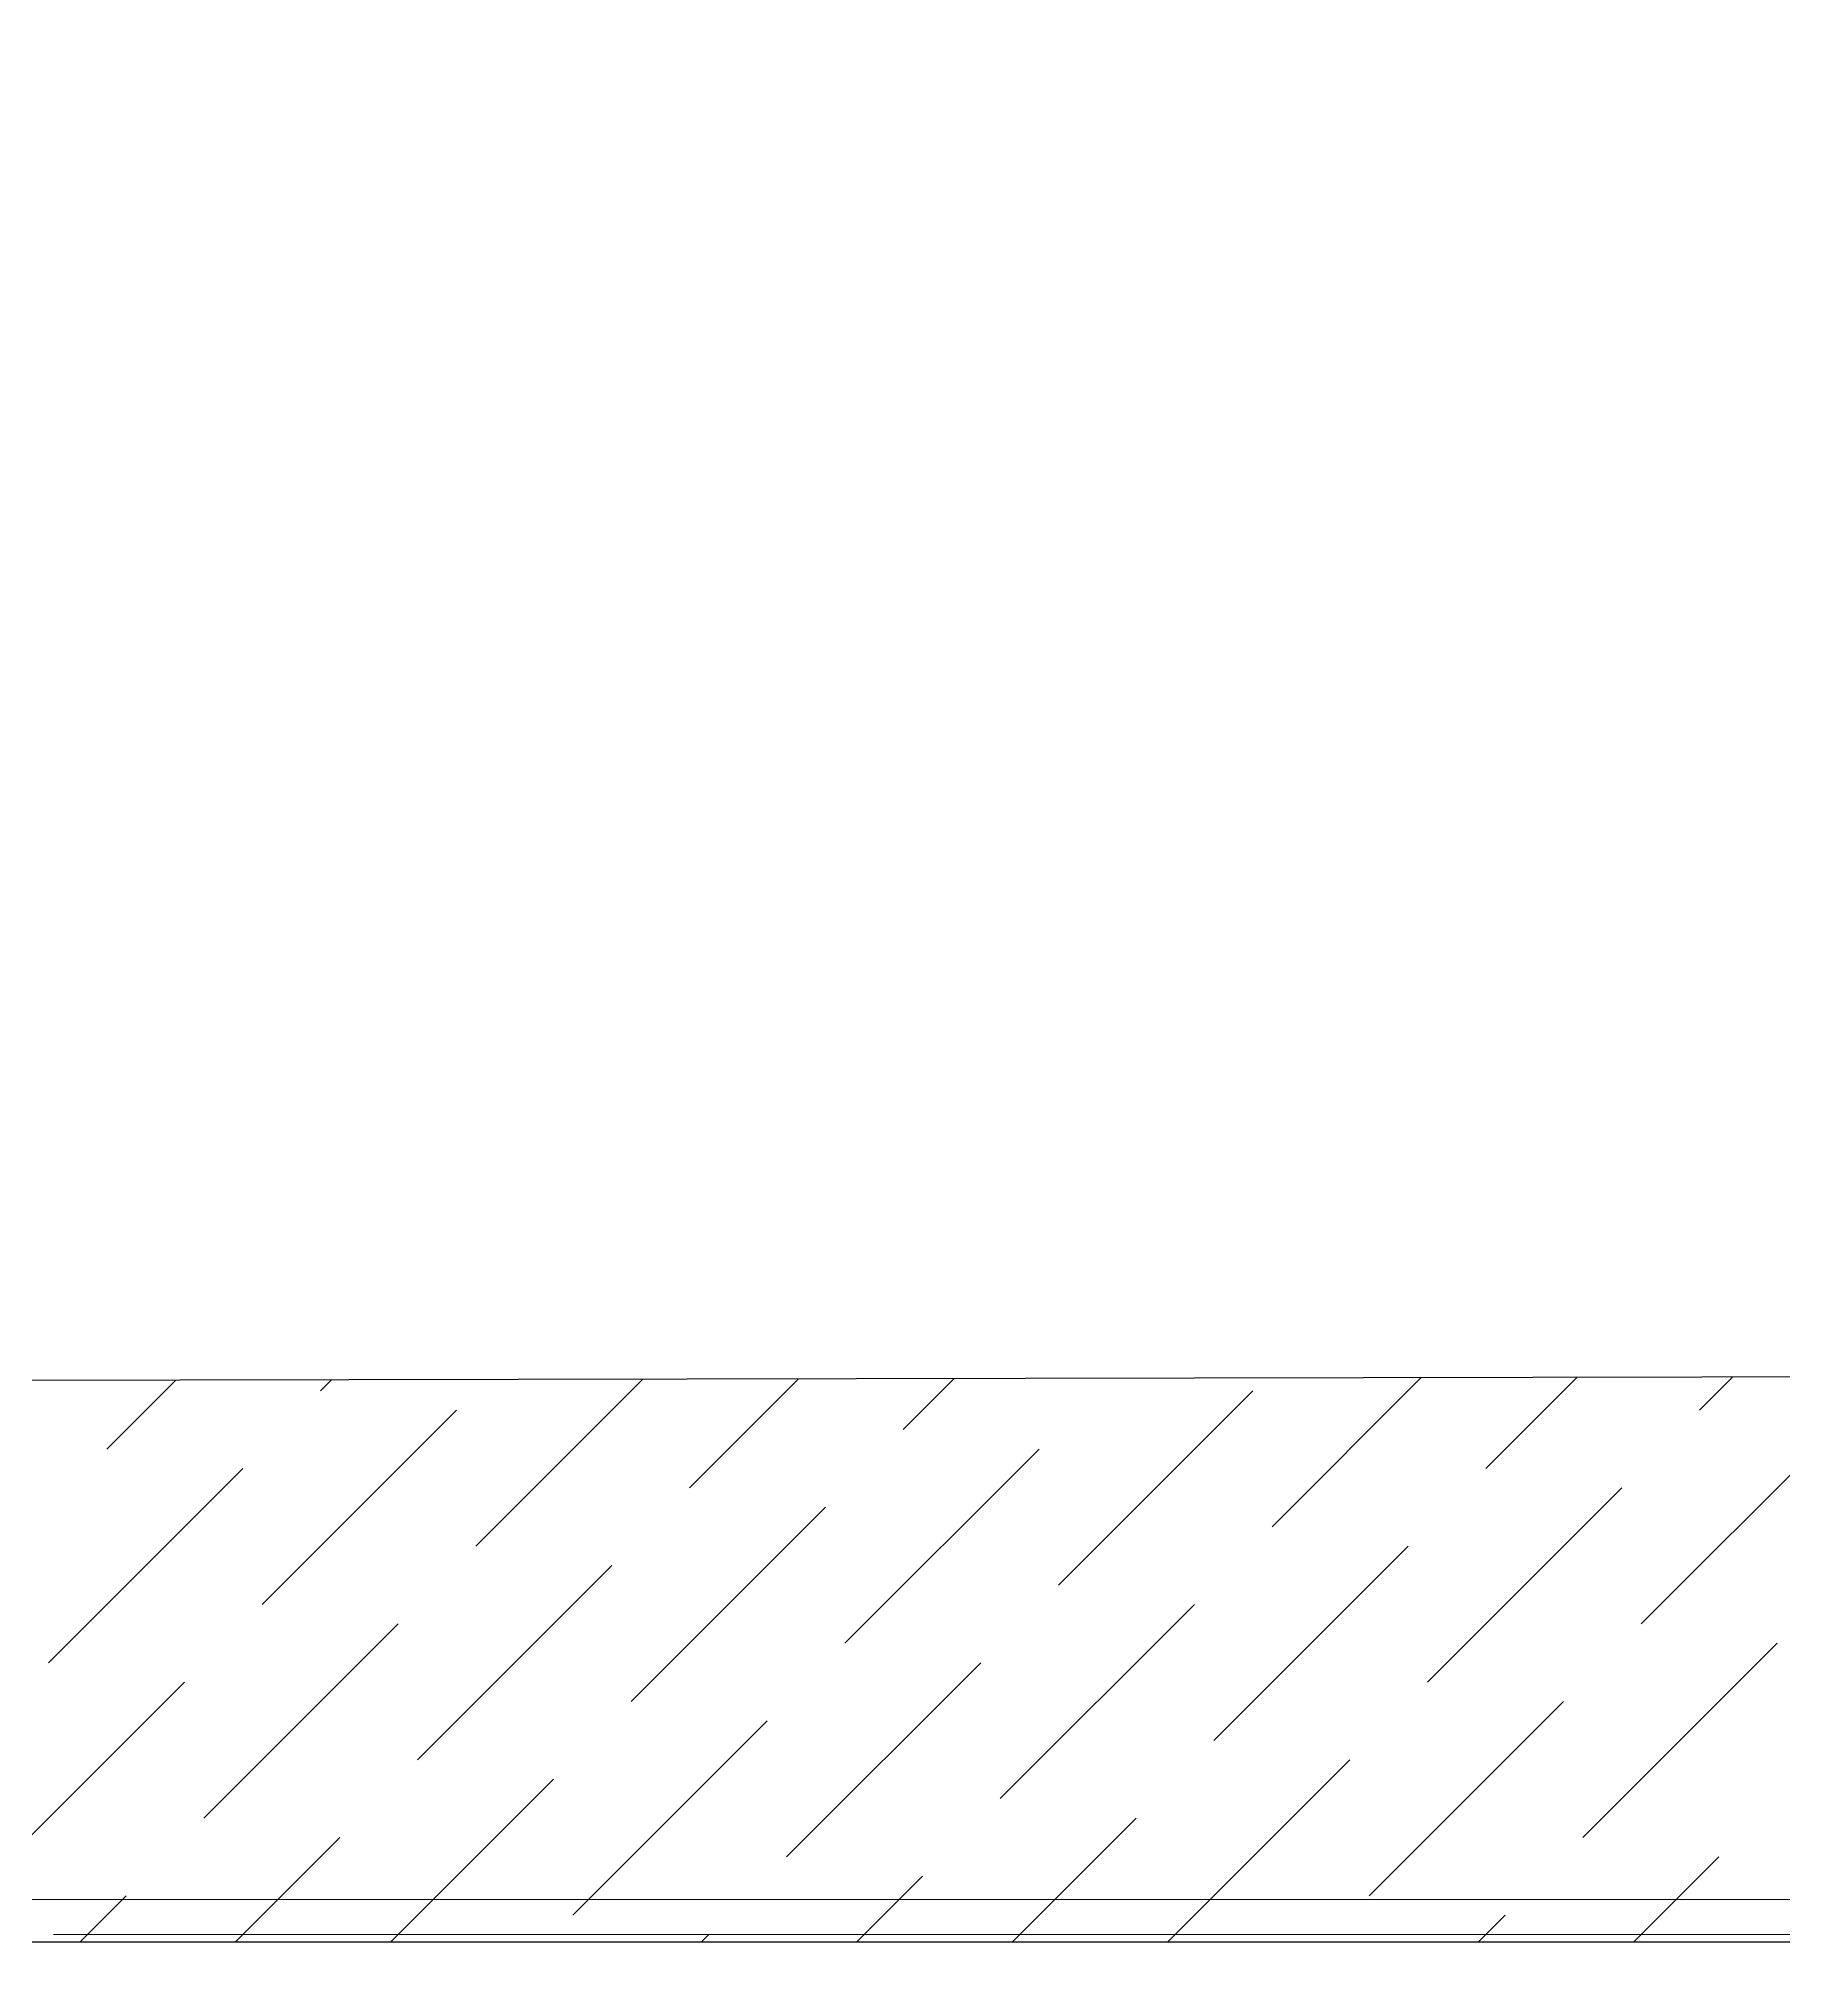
# Model space of a CAD drawing. Header units: inches. Extents: x 4918 to 12387, y -16156 to -9811.
# Drawn here: x 9479.4 to 9529, y -13129.9 to -13074.7 of the extents above; entities that cross this region are included whole.
import ezdxf

# ---------------------------------------------------------------- set-up
doc = ezdxf.new("R2010")
doc.units = ezdxf.units.IN
doc.header["$MEASUREMENT"] = 0
doc.styles.get("Standard").update_dxf_attribs({"font": 'arial.ttf'})
doc.dimstyles.get("Standard").update_dxf_attribs({"dimtxt": 0.18, "dimasz": 0.18, "dimexe": 0.18, "dimexo": 0.0625, "dimgap": 0.09, "dimtad": 0, "dimtih": 1, "dimtoh": 1, "dimdec": 4, "dimzin": 0, "dimdsep": 46, "dimtxsty": 'Standard', "dimcen": 0.09, "dimadec": 0, "dimazin": 0, "dimtfac": 1, "dimtdec": 4, "dimtofl": 0, "dimtmove": 0, "dimatfit": 3, "dimfxl": 1, "dimtolj": 1, "dimtzin": 0, "dimarcsym": 0})

# ---------------------------------------------------------------- blocks, each defined once
blk = doc.blocks.new('*D1')
at = {"color": 0, "lineweight": -2, "transparency": 16777216}
for p, q in [((9310.26, -13317.787), (9310.26, -13050.364)), ((9310.44, -13050.544), (9480.314, -13050.544)), ((9651.396, -13050.544), (9481.522, -13050.544)), ((9651.576, -13128.787), (9651.576, -13050.364))]:
    blk.add_line(p, q, dxfattribs=at)
at = {"color": 0, "lineweight": 18, "transparency": 16777216}
for points in [[(9310.44, -13050.514), (9310.44, -13050.574), (9310.26, -13050.544)], [(9651.396, -13050.514), (9651.396, -13050.574), (9651.576, -13050.544)]]:
    blk.add_solid(points, dxfattribs=at)
at = {"layer": 'Defpoints', "color": 0, "lineweight": 18, "transparency": 16777216}
for p in [(9310.26, -13050.544), (9651.576, -13128.849), (9310.26, -13317.849)]:
    blk.add_point(p, dxfattribs=at)
at = {"color": 0, "lineweight": 18, "transparency": 16777216, "insert": (9480.918, -13050.544), "char_height": 0.18, "attachment_point": 5}
blk.add_mtext('\\A1;341.3165', dxfattribs=at)

msp = doc.modelspace()

# ---------------------------------------------------------------- linework, layer by layer
at = {"color": 7, "linetype": 'Continuous', "lineweight": 18}
for p, q in [((9481.36518, -13114.83157), (9483.32858, -13112.86817)), ((9487.44188, -13113.17429), (9487.75672, -13112.85945)), ((9491.8613, -13117.59371), (9496.613, -13112.842)), ((9497.938, -13115.93643), (9501.04115, -13112.83328)), ((9504.0147, -13114.27914), (9505.46929, -13112.82456)), ((9514.51081, -13117.04128), (9518.75371, -13112.79838)), ((9520.58751, -13115.384), (9523.18185, -13112.78966)), ((9526.66421, -13113.72672), (9527.60999, -13112.78094)), ((9508.43412, -13118.69856), (9513.95839, -13113.17429)), ((9485.7846, -13119.25099), (9491.30887, -13113.72672)), ((9525.00693, -13119.80342), (9530.5312, -13114.27914)), ((9502.35742, -13120.35584), (9507.88169, -13114.83157)), ((9479.7079, -13120.90827), (9485.23217, -13115.384)), ((9518.93023, -13121.4607), (9524.4545, -13115.93643)), ((9496.28072, -13122.01312), (9501.80499, -13116.48885)), ((9512.85353, -13123.11798), (9518.37781, -13117.59371)), ((9490.20402, -13123.67041), (9495.72829, -13118.14613)), ((9506.77683, -13124.77526), (9512.30111, -13119.25099)), ((9484.12732, -13125.32769), (9489.65159, -13119.80342)), ((9523.34965, -13125.88011), (9528.87392, -13120.35584)), ((9500.70014, -13126.43254), (9506.22441, -13120.90827)), ((9478.05062, -13126.98497), (9483.57489, -13121.4607)), ((9517.27295, -13127.5374), (9522.79722, -13122.01312)), ((9494.62344, -13128.08982), (9500.14771, -13122.56555)), ((9511.54164, -13128.84929), (9516.72052, -13123.67041)), ((9489.44456, -13128.84929), (9494.07101, -13124.22283)), ((9507.12223, -13128.84929), (9510.64382, -13125.32769)), ((9485.02514, -13128.84929), (9487.99431, -13125.88011)), ((9524.79989, -13128.84929), (9527.21664, -13126.43254)), ((9502.70281, -13128.84929), (9504.56713, -13126.98497)), ((9480.60572, -13128.84929), (9481.91761, -13127.5374)), ((9520.38048, -13128.84929), (9521.13994, -13128.08982)), ((9498.28339, -13128.84929), (9498.49043, -13128.64225))]:
    msp.add_line(p, q, dxfattribs=at)
at = {"color": 7, "lineweight": 18}
for p, q in [((9533.84577, -13127.64225), (9443.84577, -13127.64225)), ((9479.84577, -13128.64225), (9533.84577, -13128.64225))]:
    msp.add_line(p, q, dxfattribs=at)
msp.add_line((9448.32761, -13128.84929), (9881.32983, -13128.84929))
msp.add_line((9448.32761, -13128.84929), (9881.32983, -13128.84929))
msp.add_lwpolyline([(9469.00923, -12994.605), (9469.00923, -12966.81917), (9781.64444, -12966.20326), (9781.64444, -13112.28047), (9469.00923, -13112.89638), (9469.00923, -12999.02442)])

# ---------------------------------------------------------------- dimensions: what is measured, and where the dimension line sits
dim = msp.add_linear_dim(base=(9310.25993, -13050.54398), p1=(9651.57641, -13128.84929), p2=(9310.25993, -13317.84929), dimstyle='Standard', dxfattribs=at)
dim.commit()
dim.dimension.update_dxf_attribs({"geometry": '*D1', "text_midpoint": (9480.91817, -13050.54398)})

doc.saveas('drawing.dxf')
